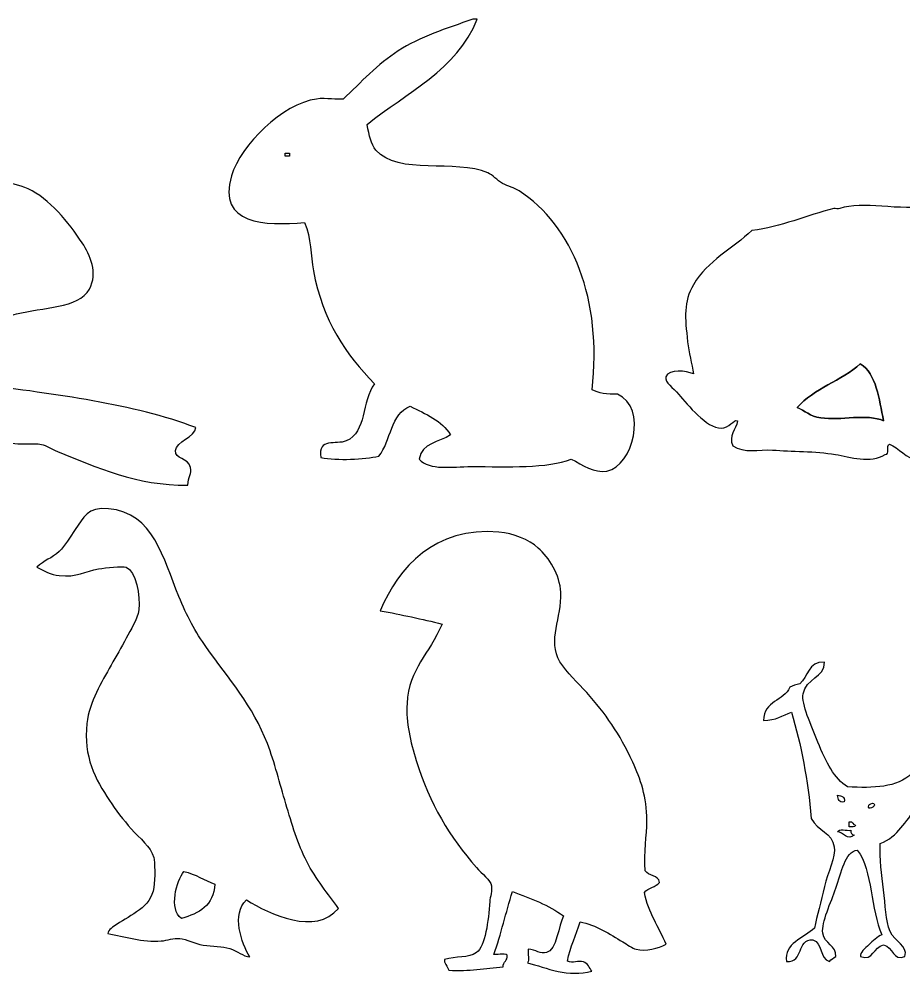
# Model space of a CAD drawing. Header units: centimetres. Extents: x -66 to 65, y -66 to 66.
# Drawn here: x -17.94 to -7.89, y 9.25 to 20.13 of the extents above; entities that cross this region are included whole.
import ezdxf

# ---------------------------------------------------------------- set-up
doc = ezdxf.new("R2010")
doc.units = ezdxf.units.CM
doc.header["$MEASUREMENT"] = 0
doc.layers.add('Layer 1', color=7, linetype='Continuous')

msp = doc.modelspace()

# ---------------------------------------------------------------- linework, layer by layer
at = {"layer": 'Layer 1'}
for points, knots in [([(-12.76981, 20.1269), (-12.75854, 20.1269), (-12.74729, 20.1269), (-12.736, 20.1269), (-12.736, 20.1269), (-12.96897, 19.54196), (-13.53957, 19.29804), (-13.98753, 18.9303), (-13.98753, 18.9303), (-13.95647, 18.80174), (-13.94758, 18.71236), (-13.88598, 18.63973), (-13.88598, 18.63973), (-13.63952, 18.34871), (-12.9778, 18.54093), (-12.61757, 18.38332), (-12.61757, 18.38332), (-12.56034, 18.35824), (-12.5133, 18.29926), (-12.44855, 18.2637), (-12.44855, 18.2637), (-12.38516, 18.22888), (-12.31787, 18.21335), (-12.26244, 18.17821), (-12.26244, 18.17821), (-11.65334, 17.79221), (-11.31404, 16.93596), (-11.43366, 15.92179), (-11.43366, 15.92179), (-11.36185, 15.88044), (-11.26009, 15.86946), (-11.14624, 15.87051), (-11.14624, 15.87051), (-10.79765, 15.71972), (-10.96778, 15.05319), (-11.26461, 14.99873), (-11.26461, 14.99873), (-11.4082, 14.97235), (-11.53994, 15.06855), (-11.67051, 15.13547), (-11.67051, 15.13547), (-11.9375, 15.02688), (-12.38724, 15.05004), (-12.80367, 15.05004), (-12.80367, 15.05004), (-13.02219, 15.05004), (-13.27672, 15.00093), (-13.39552, 15.13547), (-13.39552, 15.13547), (-13.36782, 15.31824), (-13.16676, 15.32578), (-13.0404, 15.409), (-13.0404, 15.409), (-13.13644, 15.57407), (-13.32377, 15.64681), (-13.49712, 15.73372), (-13.49712, 15.73372), (-13.72154, 15.65292), (-13.71408, 15.33764), (-13.8523, 15.1696), (-13.8523, 15.1696), (-14.02462, 15.12727), (-14.31961, 15.11798), (-14.51177, 15.15256), (-14.51177, 15.15256), (-14.54945, 15.38359), (-14.33524, 15.29239), (-14.22433, 15.34052), (-14.22433, 15.34052), (-13.98975, 15.44238), (-14.05277, 15.78671), (-13.90297, 15.9901), (-13.90297, 15.9901), (-14.22587, 16.318), (-14.49238, 16.70667), (-14.59634, 17.27219), (-14.59634, 17.27219), (-14.62828, 17.44562), (-14.62015, 17.63866), (-14.69786, 17.81914), (-14.69786, 17.81914), (-15.14035, 17.78157), (-15.69383, 17.79374), (-15.52646, 18.3491), (-15.52646, 18.3491), (-15.42031, 18.7019), (-14.94356, 19.16785), (-14.56258, 19.22093), (-14.56258, 19.22093), (-14.44463, 19.23731), (-14.32572, 19.20759), (-14.25812, 19.22093), (-14.25812, 19.22093), (-14.05563, 19.40921), (-13.86886, 19.61616), (-13.63235, 19.76796), (-13.63235, 19.76796), (-13.38901, 19.92406), (-13.08575, 20.02238), (-12.78672, 20.12687), (-12.78672, 20.12687), (-12.78111, 20.1269), (-12.77542, 20.1269), (-12.76981, 20.1269)], [0, 0, 0, 0, 0.03703704, 0.03703704, 0.03703704, 0.03703704, 0.07407407, 0.07407407, 0.07407407, 0.07407407, 0.11111111, 0.11111111, 0.11111111, 0.11111111, 0.14814815, 0.14814815, 0.14814815, 0.14814815, 0.18518519, 0.18518519, 0.18518519, 0.18518519, 0.22222222, 0.22222222, 0.22222222, 0.22222222, 0.25925926, 0.25925926, 0.25925926, 0.25925926, 0.2962963, 0.2962963, 0.2962963, 0.2962963, 0.33333333, 0.33333333, 0.33333333, 0.33333333, 0.37037037, 0.37037037, 0.37037037, 0.37037037, 0.40740741, 0.40740741, 0.40740741, 0.40740741, 0.44444444, 0.44444444, 0.44444444, 0.44444444, 0.48148148, 0.48148148, 0.48148148, 0.48148148, 0.51851852, 0.51851852, 0.51851852, 0.51851852, 0.55555556, 0.55555556, 0.55555556, 0.55555556, 0.59259259, 0.59259259, 0.59259259, 0.59259259, 0.62962963, 0.62962963, 0.62962963, 0.62962963, 0.66666667, 0.66666667, 0.66666667, 0.66666667, 0.7037037, 0.7037037, 0.7037037, 0.7037037, 0.74074074, 0.74074074, 0.74074074, 0.74074074, 0.77777778, 0.77777778, 0.77777778, 0.77777778, 0.81481481, 0.81481481, 0.81481481, 0.81481481, 0.85185185, 0.85185185, 0.85185185, 0.85185185, 0.88888889, 0.88888889, 0.88888889, 0.88888889, 0.92592593, 0.92592593, 0.92592593, 0.92592593, 1, 1, 1, 1]), ([(-10.59761, 16.06734), (-10.55702, 16.16254), (-10.36557, 16.13748), (-10.28207, 16.10057), (-10.28207, 16.10057), (-10.29993, 16.22053), (-10.3348, 16.34137), (-10.34851, 16.46591), (-10.34851, 16.46591), (-10.37899, 16.74261), (-10.3959, 16.91692), (-10.28207, 17.1135), (-10.28207, 17.1135), (-10.12393, 17.38684), (-9.83477, 17.52678), (-9.61789, 17.72792), (-9.61789, 17.72792), (-9.28901, 17.76737), (-8.99305, 17.90487), (-8.68796, 17.97697), (-8.68796, 17.97697), (-8.66817, 17.98171), (-8.641, 17.97014), (-8.62158, 17.97697), (-8.62158, 17.97697), (-8.36001, 18.06899), (-7.95496, 17.94498), (-7.57544, 18.0102), (-7.57544, 18.0102), (-7.52305, 18.09722), (-7.47236, 18.15953), (-7.40939, 18.24269), (-7.40939, 18.24269), (-7.36478, 18.30167), (-7.26345, 18.38721), (-7.25995, 18.47513), (-7.25995, 18.47513), (-7.25339, 18.64084), (-7.51361, 18.81933), (-7.54221, 19.02314), (-7.54221, 19.02314), (-7.5647, 19.18319), (-7.50427, 19.32781), (-7.47583, 19.47148), (-7.47583, 19.47148), (-7.4576, 19.5635), (-7.46678, 19.67254), (-7.39278, 19.75376), (-7.39278, 19.75376), (-7.20196, 19.78408), (-7.17217, 19.65338), (-7.09391, 19.57109), (-7.09391, 19.57109), (-7.00927, 19.6352), (-7.02517, 19.72968), (-6.91127, 19.73714), (-6.91127, 19.73714), (-6.71048, 19.75032), (-6.6801, 19.4588), (-6.6954, 19.23898), (-6.6954, 19.23898), (-6.71194, 19.00173), (-6.9522, 18.59705), (-6.77845, 18.37551), (-6.77845, 18.37551), (-6.67619, 18.24512), (-6.56991, 18.35022), (-6.42973, 18.19284), (-6.42973, 18.19284), (-6.3852, 17.94403), (-6.2323, 17.80356), (-6.24709, 17.49542), (-6.24709, 17.49542), (-6.31382, 17.41827), (-6.39298, 17.35352), (-6.47958, 17.29616), (-6.47958, 17.29616), (-6.6237, 17.30095), (-6.62063, 17.32712), (-6.74527, 17.29616), (-6.74527, 17.29616), (-6.84663, 17.08209), (-6.8628, 16.78274), (-7.07735, 16.68177), (-7.07735, 16.68177), (-7.10542, 16.62682), (-7.10876, 16.47735), (-7.19358, 16.53233), (-7.19358, 16.53233), (-7.1853, 16.36906), (-7.29677, 16.32556), (-7.3264, 16.20025), (-7.3264, 16.20025), (-7.31732, 16.1358), (-7.39813, 16.16125), (-7.40945, 16.1172), (-7.40945, 16.1172), (-7.46292, 15.84272), (-7.33148, 15.62325), (-7.22678, 15.45299), (-7.22678, 15.45299), (-7.01831, 15.45667), (-6.84657, 15.42367), (-6.77847, 15.28696), (-6.77847, 15.28696), (-6.85411, 15.11366), (-7.0974, 15.21878), (-7.29324, 15.20396), (-7.29324, 15.20396), (-7.45808, 15.19145), (-7.58965, 15.10326), (-7.72496, 15.12088), (-7.72496, 15.12088), (-7.87683, 15.14067), (-7.94832, 15.2628), (-8.05707, 15.30352), (-8.05707, 15.30352), (-8.09993, 15.29103), (-8.04495, 15.1807), (-8.10689, 15.18731), (-8.10689, 15.18731), (-8.2727, 15.08124), (-8.504, 15.15884), (-8.67148, 15.18731), (-8.67148, 15.18731), (-8.89484, 15.22525), (-9.17464, 15.22086), (-9.38548, 15.2371), (-9.38548, 15.2371), (-9.54026, 15.24901), (-9.7074, 15.19482), (-9.83384, 15.28692), (-9.83384, 15.28692), (-9.89176, 15.40281), (-9.7918, 15.46758), (-9.78405, 15.5692), (-9.78405, 15.5692), (-9.82323, 15.58793), (-9.88025, 15.48646), (-9.96669, 15.4862), (-9.96669, 15.4862), (-10.13576, 15.48562), (-10.34547, 15.7474), (-10.44823, 15.86813), (-10.44823, 15.86813), (-10.51365, 15.9451), (-10.60605, 16.00329), (-10.59761, 16.06734)], [0, 0, 0, 0, 0.02631579, 0.02631579, 0.02631579, 0.02631579, 0.05263158, 0.05263158, 0.05263158, 0.05263158, 0.07894737, 0.07894737, 0.07894737, 0.07894737, 0.10526316, 0.10526316, 0.10526316, 0.10526316, 0.13157895, 0.13157895, 0.13157895, 0.13157895, 0.15789474, 0.15789474, 0.15789474, 0.15789474, 0.18421053, 0.18421053, 0.18421053, 0.18421053, 0.21052632, 0.21052632, 0.21052632, 0.21052632, 0.23684211, 0.23684211, 0.23684211, 0.23684211, 0.26315789, 0.26315789, 0.26315789, 0.26315789, 0.28947368, 0.28947368, 0.28947368, 0.28947368, 0.31578947, 0.31578947, 0.31578947, 0.31578947, 0.34210526, 0.34210526, 0.34210526, 0.34210526, 0.36842105, 0.36842105, 0.36842105, 0.36842105, 0.39473684, 0.39473684, 0.39473684, 0.39473684, 0.42105263, 0.42105263, 0.42105263, 0.42105263, 0.44736842, 0.44736842, 0.44736842, 0.44736842, 0.47368421, 0.47368421, 0.47368421, 0.47368421, 0.5, 0.5, 0.5, 0.5, 0.52631579, 0.52631579, 0.52631579, 0.52631579, 0.55263158, 0.55263158, 0.55263158, 0.55263158, 0.57894737, 0.57894737, 0.57894737, 0.57894737, 0.60526316, 0.60526316, 0.60526316, 0.60526316, 0.63157895, 0.63157895, 0.63157895, 0.63157895, 0.65789474, 0.65789474, 0.65789474, 0.65789474, 0.68421053, 0.68421053, 0.68421053, 0.68421053, 0.71052632, 0.71052632, 0.71052632, 0.71052632, 0.73684211, 0.73684211, 0.73684211, 0.73684211, 0.76315789, 0.76315789, 0.76315789, 0.76315789, 0.78947368, 0.78947368, 0.78947368, 0.78947368, 0.81578947, 0.81578947, 0.81578947, 0.81578947, 0.84210526, 0.84210526, 0.84210526, 0.84210526, 0.86842105, 0.86842105, 0.86842105, 0.86842105, 0.89473684, 0.89473684, 0.89473684, 0.89473684, 0.92105263, 0.92105263, 0.92105263, 0.92105263, 0.94736842, 0.94736842, 0.94736842, 0.94736842, 1, 1, 1, 1]), ([(-23.72634, 18.30228), (-23.84231, 18.3508), (-23.95613, 18.4015), (-24.0486, 18.47347), (-24.0486, 18.47347), (-23.95904, 18.56557), (-23.9343, 18.74451), (-23.79682, 18.76554), (-23.79682, 18.76554), (-23.60841, 18.79435), (-23.53718, 18.61282), (-23.47456, 18.46341), (-23.47456, 18.46341), (-23.1922, 18.54038), (-23.02292, 18.70622), (-22.73939, 18.7454), (-22.73939, 18.7454), (-22.56924, 18.7689), (-22.36355, 18.74627), (-22.18548, 18.72521), (-22.18548, 18.72521), (-21.11939, 18.59932), (-20.44584, 18.11196), (-19.62749, 17.71813), (-19.62749, 17.71813), (-19.49353, 17.65368), (-19.30089, 17.55028), (-19.18434, 17.56708), (-19.18434, 17.56708), (-19.09925, 17.57933), (-19.00675, 17.70855), (-18.95275, 17.78862), (-18.95275, 17.78862), (-18.8834, 17.89146), (-18.83906, 17.98939), (-18.79162, 18.07061), (-18.79162, 18.07061), (-19.13351, 18.22365), (-19.497, 18.47669), (-19.7483, 18.78565), (-19.7483, 18.78565), (-19.8209, 18.87487), (-19.93703, 19.02605), (-19.94973, 19.13813), (-19.94973, 19.13813), (-19.96277, 19.25312), (-19.88872, 19.36273), (-19.9296, 19.49058), (-19.9296, 19.49058), (-19.7918, 19.50243), (-19.73135, 19.28643), (-19.62747, 19.32942), (-19.62747, 19.32942), (-19.55259, 19.36046), (-19.59482, 19.49314), (-19.55696, 19.59128), (-19.55696, 19.59128), (-19.49232, 19.58832), (-19.4252, 19.52545), (-19.36564, 19.48047), (-19.36564, 19.48047), (-19.3046, 19.43446), (-19.24073, 19.38781), (-19.18432, 19.3395), (-19.18432, 19.3395), (-19.07436, 19.24523), (-18.95093, 19.14154), (-18.86208, 19.01721), (-18.86208, 19.01721), (-18.72653, 18.8275), (-18.65753, 18.51606), (-18.45923, 18.39279), (-18.45923, 18.39279), (-18.28982, 18.28749), (-18.03963, 18.29421), (-17.83484, 18.20147), (-17.83484, 18.20147), (-17.59531, 18.09291), (-17.3728, 17.81941), (-17.2205, 17.58713), (-17.2205, 17.58713), (-17.1311, 17.45082), (-17.03746, 17.24963), (-17.13993, 17.06344), (-17.13993, 17.06344), (-17.26241, 16.84082), (-17.67317, 16.86058), (-17.96572, 16.78147), (-17.96572, 16.78147), (-18.03946, 16.76152), (-18.13029, 16.73882), (-18.16715, 16.71096), (-18.16715, 16.71096), (-18.24658, 16.65101), (-18.28042, 16.50067), (-18.30812, 16.37864), (-18.30812, 16.37864), (-18.33849, 16.24495), (-18.35926, 16.11617), (-18.37861, 15.98584), (-18.37861, 15.98584), (-17.51932, 15.86495), (-16.64048, 15.76359), (-15.9314, 15.49242), (-15.9314, 15.49242), (-15.93574, 15.38249), (-16.15677, 15.33526), (-16.16307, 15.23056), (-16.16307, 15.23056), (-16.16889, 15.13333), (-16.01903, 15.15171), (-15.99183, 15.03924), (-15.99183, 15.03924), (-15.97476, 14.96854), (-16.01731, 14.93534), (-16.02205, 14.83781), (-16.02205, 14.83781), (-16.60765, 14.83419), (-17.05427, 15.04059), (-17.5025, 15.2205), (-17.5025, 15.2205), (-17.56825, 15.24693), (-17.62781, 15.29128), (-17.68374, 15.30107), (-17.68374, 15.30107), (-17.78637, 15.31911), (-17.89345, 15.30139), (-17.98589, 15.31115), (-17.98589, 15.31115), (-18.50881, 15.36666), (-18.96413, 15.57155), (-19.40586, 15.73411), (-19.40586, 15.73411), (-19.54403, 15.78496), (-19.67634, 15.79385), (-19.72818, 15.93551), (-19.72818, 15.93551), (-20.09772, 16.10386), (-20.52312, 16.05865), (-21.02731, 16.08659), (-21.02731, 16.08659), (-21.33224, 16.1035), (-21.54719, 16.23949), (-21.77256, 16.35853), (-21.77256, 16.35853), (-21.85471, 16.40192), (-21.94742, 16.44584), (-22.04442, 16.48942), (-22.04442, 16.48942), (-22.1734, 16.54731), (-22.26643, 16.62015), (-22.43722, 16.59012), (-22.43722, 16.59012), (-22.65854, 16.5512), (-22.84354, 16.40208), (-23.03139, 16.2981), (-23.03139, 16.2981), (-23.15858, 16.22772), (-23.30526, 16.17957), (-23.50473, 16.16716), (-23.50473, 16.16716), (-23.83194, 16.14679), (-24.12068, 16.19669), (-24.39095, 16.17724), (-24.39095, 16.17724), (-24.65749, 16.15803), (-24.86342, 16.08318), (-25.06569, 15.94562), (-25.06569, 15.94562), (-25.24698, 15.82238), (-25.39216, 15.65453), (-25.54911, 15.51258), (-25.54911, 15.51258), (-25.71844, 15.35936), (-25.91101, 15.17989), (-26.14328, 15.15002), (-26.14328, 15.15002), (-26.28139, 15.13224), (-26.53526, 15.14949), (-26.54611, 15.27083), (-26.54611, 15.27083), (-26.55458, 15.36574), (-26.30452, 15.48919), (-26.24401, 15.53269), (-26.24401, 15.53269), (-26.06677, 15.66003), (-25.91614, 15.82876), (-25.74048, 16.01611), (-25.74048, 16.01611), (-25.57154, 16.19619), (-25.40414, 16.39134), (-25.26711, 16.54988), (-25.26711, 16.54988), (-25.2652, 16.55806), (-25.25703, 16.55991), (-25.25703, 16.56999), (-25.25703, 16.56999), (-25.68378, 16.34282), (-26.06065, 16.07104), (-26.51586, 15.83485), (-26.51586, 15.83485), (-26.61431, 15.78376), (-26.9548, 15.64927), (-26.99928, 15.81469), (-26.99928, 15.81469), (-27.01489, 15.87285), (-26.91866, 15.95497), (-26.87842, 15.99601), (-26.87842, 15.99601), (-26.5909, 16.28935), (-26.37307, 16.51319), (-26.02241, 16.75132), (-26.02241, 16.75132), (-25.8907, 16.84072), (-25.72147, 16.94301), (-25.59942, 16.97286), (-25.59942, 16.97286), (-25.27356, 17.05258), (-24.64904, 16.90185), (-24.34059, 17.02321), (-24.34059, 17.02321), (-24.06034, 17.13351), (-24.06098, 17.47663), (-23.95787, 17.76846), (-23.95787, 17.76846), (-23.89035, 17.95996), (-23.79574, 18.12339), (-23.72634, 18.30228)], [0, 0, 0, 0, 0.01724138, 0.01724138, 0.01724138, 0.01724138, 0.03448276, 0.03448276, 0.03448276, 0.03448276, 0.05172414, 0.05172414, 0.05172414, 0.05172414, 0.06896552, 0.06896552, 0.06896552, 0.06896552, 0.0862069, 0.0862069, 0.0862069, 0.0862069, 0.10344828, 0.10344828, 0.10344828, 0.10344828, 0.12068966, 0.12068966, 0.12068966, 0.12068966, 0.13793103, 0.13793103, 0.13793103, 0.13793103, 0.15517241, 0.15517241, 0.15517241, 0.15517241, 0.17241379, 0.17241379, 0.17241379, 0.17241379, 0.18965517, 0.18965517, 0.18965517, 0.18965517, 0.20689655, 0.20689655, 0.20689655, 0.20689655, 0.22413793, 0.22413793, 0.22413793, 0.22413793, 0.24137931, 0.24137931, 0.24137931, 0.24137931, 0.25862069, 0.25862069, 0.25862069, 0.25862069, 0.27586207, 0.27586207, 0.27586207, 0.27586207, 0.29310345, 0.29310345, 0.29310345, 0.29310345, 0.31034483, 0.31034483, 0.31034483, 0.31034483, 0.32758621, 0.32758621, 0.32758621, 0.32758621, 0.34482759, 0.34482759, 0.34482759, 0.34482759, 0.36206897, 0.36206897, 0.36206897, 0.36206897, 0.37931034, 0.37931034, 0.37931034, 0.37931034, 0.39655172, 0.39655172, 0.39655172, 0.39655172, 0.4137931, 0.4137931, 0.4137931, 0.4137931, 0.43103448, 0.43103448, 0.43103448, 0.43103448, 0.44827586, 0.44827586, 0.44827586, 0.44827586, 0.46551724, 0.46551724, 0.46551724, 0.46551724, 0.48275862, 0.48275862, 0.48275862, 0.48275862, 0.5, 0.5, 0.5, 0.5, 0.51724138, 0.51724138, 0.51724138, 0.51724138, 0.53448276, 0.53448276, 0.53448276, 0.53448276, 0.55172414, 0.55172414, 0.55172414, 0.55172414, 0.56896552, 0.56896552, 0.56896552, 0.56896552, 0.5862069, 0.5862069, 0.5862069, 0.5862069, 0.60344828, 0.60344828, 0.60344828, 0.60344828, 0.62068966, 0.62068966, 0.62068966, 0.62068966, 0.63793103, 0.63793103, 0.63793103, 0.63793103, 0.65517241, 0.65517241, 0.65517241, 0.65517241, 0.67241379, 0.67241379, 0.67241379, 0.67241379, 0.68965517, 0.68965517, 0.68965517, 0.68965517, 0.70689655, 0.70689655, 0.70689655, 0.70689655, 0.72413793, 0.72413793, 0.72413793, 0.72413793, 0.74137931, 0.74137931, 0.74137931, 0.74137931, 0.75862069, 0.75862069, 0.75862069, 0.75862069, 0.77586207, 0.77586207, 0.77586207, 0.77586207, 0.79310345, 0.79310345, 0.79310345, 0.79310345, 0.81034483, 0.81034483, 0.81034483, 0.81034483, 0.82758621, 0.82758621, 0.82758621, 0.82758621, 0.84482759, 0.84482759, 0.84482759, 0.84482759, 0.86206897, 0.86206897, 0.86206897, 0.86206897, 0.87931034, 0.87931034, 0.87931034, 0.87931034, 0.89655172, 0.89655172, 0.89655172, 0.89655172, 0.9137931, 0.9137931, 0.9137931, 0.9137931, 0.93103448, 0.93103448, 0.93103448, 0.93103448, 0.94827586, 0.94827586, 0.94827586, 0.94827586, 0.96551724, 0.96551724, 0.96551724, 0.96551724, 1, 1, 1, 1]), ([(-14.91764, 18.57136), (-14.90079, 18.57136), (-14.88388, 18.57136), (-14.86695, 18.57136), (-14.86695, 18.57136), (-14.86695, 18.58274), (-14.86695, 18.59417), (-14.86695, 18.60554), (-14.86695, 18.60554), (-14.88388, 18.60554), (-14.90079, 18.60554), (-14.91764, 18.60554), (-14.91764, 18.60554), (-14.91764, 18.59417), (-14.91764, 18.58274), (-14.91764, 18.57136)], [0, 0, 0, 0, 0.2, 0.2, 0.2, 0.2, 0.4, 0.4, 0.4, 0.4, 0.6, 0.6, 0.6, 0.6, 1, 1, 1, 1]), ([(-8.38905, 16.21683), (-8.5973, 16.02093), (-8.91898, 15.93859), (-9.10311, 15.71865), (-9.10311, 15.71865), (-9.01932, 15.68378), (-8.96201, 15.6207), (-8.83744, 15.60242), (-8.83744, 15.60242), (-8.61532, 15.56988), (-8.30949, 15.65243), (-8.12341, 15.56921), (-8.12341, 15.56921), (-8.17894, 15.8181), (-8.20159, 16.09986), (-8.38905, 16.21683)], [0, 0, 0, 0, 0.2, 0.2, 0.2, 0.2, 0.4, 0.4, 0.4, 0.4, 0.6, 0.6, 0.6, 0.6, 1, 1, 1, 1]), ([(-14.31164, 10.03635), (-14.56892, 9.72335), (-15.09359, 9.96944), (-15.35532, 10.13123), (-15.35532, 10.13123), (-15.52881, 9.97476), (-15.41572, 9.64008), (-15.31733, 9.48604), (-15.31733, 9.48604), (-15.39401, 9.49054), (-15.45899, 9.55512), (-15.54506, 9.58092), (-15.54506, 9.58092), (-15.6284, 9.60592), (-15.73969, 9.60243), (-15.84867, 9.61891), (-15.84867, 9.61891), (-15.94318, 9.63317), (-16.0361, 9.68691), (-16.11434, 9.69482), (-16.11434, 9.69482), (-16.18287, 9.70165), (-16.25261, 9.67204), (-16.32307, 9.66635), (-16.32307, 9.66635), (-16.53749, 9.64899), (-16.739, 9.71667), (-16.93032, 9.75173), (-16.93032, 9.75173), (-16.92561, 9.79401), (-16.86814, 9.82727), (-16.82594, 9.85611), (-16.82594, 9.85611), (-16.67306, 9.96065), (-16.43994, 10.0456), (-16.40851, 10.27354), (-16.40851, 10.27354), (-16.39393, 10.37908), (-16.39425, 10.56032), (-16.40851, 10.61512), (-16.40851, 10.61512), (-16.44121, 10.7408), (-16.56792, 10.82578), (-16.66468, 10.93767), (-16.66468, 10.93767), (-16.75342, 11.04041), (-16.84317, 11.1573), (-16.91132, 11.26028), (-16.91132, 11.26028), (-17.06827, 11.49721), (-17.21239, 11.76021), (-17.16754, 12.13317), (-17.16754, 12.13317), (-17.13685, 12.38831), (-17.00363, 12.59717), (-16.89237, 12.79733), (-16.89237, 12.79733), (-16.83832, 12.89462), (-16.77484, 12.99929), (-16.72161, 13.10094), (-16.72161, 13.10094), (-16.67269, 13.19436), (-16.59347, 13.32007), (-16.57926, 13.42349), (-16.57926, 13.42349), (-16.55844, 13.57533), (-16.61249, 13.87175), (-16.72161, 13.90741), (-16.72161, 13.90741), (-16.76619, 13.92196), (-16.95238, 13.90267), (-17.03469, 13.88841), (-17.03469, 13.88841), (-17.18368, 13.86264), (-17.28681, 13.79096), (-17.48062, 13.81253), (-17.48062, 13.81253), (-17.58264, 13.82385), (-17.65228, 13.86788), (-17.73682, 13.90741), (-17.73682, 13.90741), (-17.65252, 13.98956), (-17.56712, 14.00425), (-17.48062, 14.08767), (-17.48062, 14.08767), (-17.41305, 14.15286), (-17.35881, 14.25182), (-17.30036, 14.33434), (-17.30036, 14.33434), (-17.20363, 14.47108), (-17.16513, 14.5949), (-16.92084, 14.57157), (-16.92084, 14.57157), (-16.41049, 14.52281), (-16.30171, 14.00843), (-16.12384, 13.57536), (-16.12384, 13.57536), (-16.0343, 13.35726), (-15.93673, 13.17213), (-15.81076, 12.99658), (-15.81076, 12.99658), (-15.56412, 12.65281), (-15.27876, 12.32665), (-15.11816, 11.90546), (-15.11816, 11.90546), (-15.03505, 11.68763), (-14.98087, 11.45847), (-14.90938, 11.22236), (-14.90938, 11.22236), (-14.84125, 10.99707), (-14.77201, 10.75976), (-14.67221, 10.5677), (-14.67221, 10.5677), (-14.56741, 10.36607), (-14.42988, 10.19941), (-14.31164, 10.03635)], [0, 0, 0, 0, 0.03333333, 0.03333333, 0.03333333, 0.03333333, 0.06666667, 0.06666667, 0.06666667, 0.06666667, 0.1, 0.1, 0.1, 0.1, 0.13333333, 0.13333333, 0.13333333, 0.13333333, 0.16666667, 0.16666667, 0.16666667, 0.16666667, 0.2, 0.2, 0.2, 0.2, 0.23333333, 0.23333333, 0.23333333, 0.23333333, 0.26666667, 0.26666667, 0.26666667, 0.26666667, 0.3, 0.3, 0.3, 0.3, 0.33333333, 0.33333333, 0.33333333, 0.33333333, 0.36666667, 0.36666667, 0.36666667, 0.36666667, 0.4, 0.4, 0.4, 0.4, 0.43333333, 0.43333333, 0.43333333, 0.43333333, 0.46666667, 0.46666667, 0.46666667, 0.46666667, 0.5, 0.5, 0.5, 0.5, 0.53333333, 0.53333333, 0.53333333, 0.53333333, 0.56666667, 0.56666667, 0.56666667, 0.56666667, 0.6, 0.6, 0.6, 0.6, 0.63333333, 0.63333333, 0.63333333, 0.63333333, 0.66666667, 0.66666667, 0.66666667, 0.66666667, 0.7, 0.7, 0.7, 0.7, 0.73333333, 0.73333333, 0.73333333, 0.73333333, 0.76666667, 0.76666667, 0.76666667, 0.76666667, 0.8, 0.8, 0.8, 0.8, 0.83333333, 0.83333333, 0.83333333, 0.83333333, 0.86666667, 0.86666667, 0.86666667, 0.86666667, 0.9, 0.9, 0.9, 0.9, 0.93333333, 0.93333333, 0.93333333, 0.93333333, 1, 1, 1, 1]), ([(-10.82957, 10.46331), (-10.79536, 10.39944), (-10.6787, 10.41807), (-10.66828, 10.33049), (-10.66828, 10.33049), (-10.70881, 10.27617), (-10.79957, 10.27202), (-10.83904, 10.21661), (-10.83904, 10.21661), (-10.79358, 9.98372), (-10.67415, 9.82487), (-10.59237, 9.62836), (-10.59237, 9.62836), (-10.6828, 9.58066), (-10.81989, 9.54737), (-10.93392, 9.57147), (-10.93392, 9.57147), (-10.9762, 9.58036), (-11.03475, 9.62666), (-11.08571, 9.65685), (-11.08571, 9.65685), (-11.22872, 9.74144), (-11.39077, 9.84904), (-11.56961, 9.88452), (-11.56961, 9.88452), (-11.61062, 9.72945), (-11.68275, 9.60552), (-11.7119, 9.43859), (-11.7119, 9.43859), (-11.65361, 9.40904), (-11.58498, 9.44552), (-11.53164, 9.42909), (-11.53164, 9.42909), (-11.47976, 9.41316), (-11.46332, 9.35898), (-11.43676, 9.32476), (-11.43676, 9.32476), (-11.69761, 9.24787), (-11.95365, 9.36125), (-12.1673, 9.41964), (-12.1673, 9.41964), (-12.13999, 9.457), (-12.16539, 9.50449), (-12.15785, 9.57146), (-12.15785, 9.57146), (-12.07263, 9.56815), (-12.01783, 9.51566), (-11.94909, 9.53347), (-11.94909, 9.53347), (-11.83749, 9.56236), (-11.80997, 9.84436), (-11.7593, 9.95096), (-11.7593, 9.95096), (-11.92369, 10.07121), (-12.12831, 10.15125), (-12.33808, 10.22607), (-12.33808, 10.22607), (-12.40899, 9.99017), (-12.46725, 9.7417), (-12.54681, 9.51447), (-12.54681, 9.51447), (-12.5307, 9.50471), (-12.426, 9.52857), (-12.39504, 9.50497), (-12.39504, 9.50497), (-12.38922, 9.43909), (-12.44428, 9.43406), (-12.44248, 9.37215), (-12.44248, 9.37215), (-12.64621, 9.35768), (-12.827, 9.32027), (-13.0592, 9.33421), (-13.0592, 9.33421), (-13.07129, 9.37535), (-13.12035, 9.42123), (-13.10664, 9.45751), (-13.10664, 9.45751), (-12.97922, 9.49336), (-12.83528, 9.47116), (-12.74609, 9.53342), (-12.74609, 9.53342), (-12.64155, 9.60639), (-12.61105, 9.8969), (-12.59427, 10.1122), (-12.59427, 10.1122), (-12.59004, 10.16705), (-12.56514, 10.23928), (-12.57533, 10.29246), (-12.57533, 10.29246), (-12.58771, 10.35718), (-12.68212, 10.4292), (-12.74609, 10.50119), (-12.74609, 10.50119), (-13.04764, 10.84041), (-13.27803, 11.22353), (-13.42922, 11.71563), (-13.42922, 11.71563), (-13.49404, 11.92674), (-13.54712, 12.14124), (-13.53357, 12.36082), (-13.53357, 12.36082), (-13.50857, 12.7664), (-13.2823, 12.91266), (-13.13508, 13.26215), (-13.13508, 13.26215), (-13.36257, 13.3193), (-13.59717, 13.36933), (-13.83715, 13.41397), (-13.83715, 13.41397), (-13.6295, 13.90998), (-13.22027, 14.36864), (-12.48989, 14.30585), (-12.48989, 14.30585), (-12.32249, 14.2914), (-12.15585, 14.22227), (-12.04396, 14.12556), (-12.04396, 14.12556), (-11.92223, 14.02034), (-11.79832, 13.8192), (-11.78776, 13.62269), (-11.78776, 13.62269), (-11.77226, 13.33369), (-11.94296, 13.07492), (-11.79726, 12.83518), (-11.79726, 12.83518), (-11.72027, 12.7085), (-11.5948, 12.59748), (-11.49362, 12.48413), (-11.49362, 12.48413), (-11.28317, 12.24831), (-11.11916, 12.0178), (-10.97176, 11.69662), (-10.97176, 11.69662), (-10.8836, 11.5044), (-10.81089, 11.30303), (-10.81047, 11.03244), (-10.81047, 11.03244), (-10.81033, 10.85788), (-10.84661, 10.67939), (-10.82957, 10.46331)], [0, 0, 0, 0, 0.02777778, 0.02777778, 0.02777778, 0.02777778, 0.05555556, 0.05555556, 0.05555556, 0.05555556, 0.08333333, 0.08333333, 0.08333333, 0.08333333, 0.11111111, 0.11111111, 0.11111111, 0.11111111, 0.13888889, 0.13888889, 0.13888889, 0.13888889, 0.16666667, 0.16666667, 0.16666667, 0.16666667, 0.19444444, 0.19444444, 0.19444444, 0.19444444, 0.22222222, 0.22222222, 0.22222222, 0.22222222, 0.25, 0.25, 0.25, 0.25, 0.27777778, 0.27777778, 0.27777778, 0.27777778, 0.30555556, 0.30555556, 0.30555556, 0.30555556, 0.33333333, 0.33333333, 0.33333333, 0.33333333, 0.36111111, 0.36111111, 0.36111111, 0.36111111, 0.38888889, 0.38888889, 0.38888889, 0.38888889, 0.41666667, 0.41666667, 0.41666667, 0.41666667, 0.44444444, 0.44444444, 0.44444444, 0.44444444, 0.47222222, 0.47222222, 0.47222222, 0.47222222, 0.5, 0.5, 0.5, 0.5, 0.52777778, 0.52777778, 0.52777778, 0.52777778, 0.55555556, 0.55555556, 0.55555556, 0.55555556, 0.58333333, 0.58333333, 0.58333333, 0.58333333, 0.61111111, 0.61111111, 0.61111111, 0.61111111, 0.63888889, 0.63888889, 0.63888889, 0.63888889, 0.66666667, 0.66666667, 0.66666667, 0.66666667, 0.69444444, 0.69444444, 0.69444444, 0.69444444, 0.72222222, 0.72222222, 0.72222222, 0.72222222, 0.75, 0.75, 0.75, 0.75, 0.77777778, 0.77777778, 0.77777778, 0.77777778, 0.80555556, 0.80555556, 0.80555556, 0.80555556, 0.83333333, 0.83333333, 0.83333333, 0.83333333, 0.86111111, 0.86111111, 0.86111111, 0.86111111, 0.88888889, 0.88888889, 0.88888889, 0.88888889, 0.91666667, 0.91666667, 0.91666667, 0.91666667, 0.94444444, 0.94444444, 0.94444444, 0.94444444, 1, 1, 1, 1]), ([(-6.89246, 14.43111), (-6.78417, 14.45254), (-6.76832, 14.38071), (-6.72456, 14.33684), (-6.72456, 14.33684), (-6.48564, 14.4059), (-6.46395, 14.18373), (-6.23955, 14.18595), (-6.23955, 14.18595), (-6.20806, 14.13608), (-6.19645, 14.06625), (-6.16496, 14.0163), (-6.16496, 14.0163), (-6.07976, 14.00677), (-6.05913, 14.04903), (-5.99703, 14.0163), (-5.99703, 14.0163), (-5.95083, 13.91851), (-5.92017, 13.80487), (-5.73578, 13.84662), (-5.73578, 13.84662), (-5.79724, 13.70729), (-5.96308, 13.73862), (-6.07154, 13.65802), (-6.07154, 13.65802), (-6.21465, 13.55163), (-6.31633, 13.37888), (-6.44471, 13.22431), (-6.44471, 13.22431), (-6.56338, 13.08138), (-6.69098, 12.94258), (-6.81793, 12.80939), (-6.81793, 12.80939), (-7.09368, 12.51994), (-7.28005, 12.17608), (-7.48947, 11.90438), (-7.48947, 11.90438), (-7.25261, 12.11869), (-7.05489, 12.39661), (-6.81793, 12.65863), (-6.81793, 12.65863), (-6.52885, 12.97817), (-6.24826, 13.31562), (-5.88504, 13.56372), (-5.88504, 13.56372), (-5.87422, 13.62823), (-5.82262, 13.65146), (-5.82908, 13.73345), (-5.82908, 13.73345), (-5.69904, 13.719), (-5.71721, 13.54594), (-5.54931, 13.62034), (-5.54931, 13.62034), (-5.54912, 13.54231), (-5.59649, 13.44135), (-5.54931, 13.37518), (-5.54931, 13.37518), (-5.52283, 13.27207), (-5.40043, 13.3737), (-5.38146, 13.28088), (-5.38146, 13.28088), (-5.39392, 13.15663), (-5.55537, 13.18722), (-5.6612, 13.20547), (-5.6612, 13.20547), (-5.73637, 13.18711), (-5.76619, 13.12303), (-5.81045, 13.07342), (-5.81045, 13.07342), (-6.3647, 12.83535), (-6.64579, 12.32132), (-7.04172, 11.92314), (-7.04172, 11.92314), (-6.50972, 12.22781), (-6.09777, 12.65365), (-5.56796, 12.96028), (-5.56796, 12.96028), (-5.54573, 13.01333), (-5.52597, 13.06876), (-5.51195, 13.12998), (-5.51195, 13.12998), (-5.41919, 13.07923), (-5.34947, 13.0051), (-5.30677, 12.90376), (-5.30677, 12.90376), (-5.3345, 12.84381), (-5.41927, 12.8414), (-5.51195, 12.84714), (-5.51195, 12.84714), (-6.13213, 12.48717), (-6.70078, 12.07506), (-7.2469, 11.64043), (-7.2469, 11.64043), (-7.07582, 11.71327), (-6.91606, 11.81887), (-6.76184, 11.92316), (-6.76184, 11.92316), (-6.46037, 12.12723), (-6.13385, 12.29331), (-5.81045, 12.48889), (-5.81045, 12.48889), (-5.65472, 12.58303), (-5.52758, 12.71524), (-5.36264, 12.79057), (-5.36264, 12.79057), (-5.33859, 12.73334), (-5.28813, 12.7026), (-5.30676, 12.60205), (-5.30676, 12.60205), (-5.85828, 12.44986), (-6.29744, 12.10987), (-6.74313, 11.82894), (-6.74313, 11.82894), (-7.10794, 11.5991), (-7.47341, 11.47265), (-7.75061, 11.16891), (-7.75061, 11.16891), (-7.87515, 11.03257), (-7.95833, 10.84974), (-8.16103, 10.77296), (-8.16103, 10.77296), (-8.17034, 10.59958), (-8.14576, 10.41585), (-8.12372, 10.24501), (-8.12372, 10.24501), (-8.10229, 10.07917), (-8.10205, 9.8919), (-8.04911, 9.77371), (-8.04911, 9.77371), (-7.99725, 9.6575), (-7.84588, 9.6138), (-7.88123, 9.49076), (-7.88123, 9.49076), (-8.01686, 9.43178), (-8.0167, 9.59847), (-8.12375, 9.62276), (-8.12375, 9.62276), (-8.2398, 9.60273), (-8.2422, 9.42877), (-8.38503, 9.49076), (-8.38503, 9.49076), (-8.39953, 9.52936), (-8.33137, 9.58445), (-8.29168, 9.62276), (-8.29168, 9.62276), (-8.2444, 9.66848), (-8.19439, 9.71391), (-8.14243, 9.73592), (-8.14243, 9.73592), (-8.2735, 10.01828), (-8.24467, 10.46236), (-8.42231, 10.69755), (-8.42231, 10.69755), (-8.56339, 10.67617), (-8.60215, 10.44635), (-8.66483, 10.26387), (-8.66483, 10.26387), (-8.71851, 10.10745), (-8.83099, 9.87919), (-8.81419, 9.75481), (-8.81419, 9.75481), (-8.79808, 9.63728), (-8.65568, 9.60913), (-8.66483, 9.49076), (-8.66483, 9.49076), (-8.68967, 9.47192), (-8.72113, 9.45967), (-8.73944, 9.43414), (-8.73944, 9.43414), (-8.85144, 9.46555), (-8.81614, 9.64578), (-8.92592, 9.67938), (-8.92592, 9.67938), (-9.11393, 9.68705), (-9.02863, 9.41863), (-9.22453, 9.43414), (-9.22453, 9.43414), (-9.26395, 9.63319), (-9.02157, 9.70536), (-8.90743, 9.8113), (-8.90743, 9.8113), (-8.87938, 9.95015), (-8.83681, 10.11544), (-8.79543, 10.28276), (-8.79543, 10.28276), (-8.75598, 10.44212), (-8.66766, 10.62693), (-8.68351, 10.7353), (-8.68351, 10.7353), (-8.70658, 10.89336), (-8.87152, 10.91535), (-8.94457, 11.05571), (-8.94457, 11.05571), (-8.98241, 11.49532), (-9.06085, 11.89372), (-9.16851, 12.26263), (-9.16851, 12.26263), (-9.27284, 12.22977), (-9.34702, 12.16651), (-9.48567, 12.16833), (-9.48567, 12.16833), (-9.48363, 12.39251), (-9.25527, 12.38807), (-9.18725, 12.54547), (-9.18725, 12.54547), (-9.1523, 12.56052), (-9.11891, 12.57693), (-9.0752, 12.58309), (-9.0752, 12.58309), (-8.97984, 12.66268), (-8.98328, 12.84222), (-8.79543, 12.82831), (-8.79543, 12.82831), (-8.78527, 12.66006), (-9.01197, 12.64509), (-9.03795, 12.47006), (-9.03795, 12.47006), (-9.05488, 12.356), (-8.95003, 12.11732), (-8.87002, 11.92317), (-8.87002, 11.92317), (-8.77488, 11.69243), (-8.68415, 11.5091), (-8.53416, 11.41414), (-8.53416, 11.41414), (-8.2391, 11.40014), (-7.96853, 11.4048), (-7.80666, 11.56493), (-7.80666, 11.56493), (-7.71017, 12.0764), (-7.64312, 12.58667), (-7.47093, 13.03567), (-7.47093, 13.03567), (-7.30183, 13.47628), (-7.1715, 13.92575), (-6.8739, 14.24251), (-6.8739, 14.24251), (-6.88968, 14.29421), (-6.93434, 14.37935), (-6.89246, 14.43111)], [0, 0, 0, 0, 0.01639344, 0.01639344, 0.01639344, 0.01639344, 0.03278689, 0.03278689, 0.03278689, 0.03278689, 0.04918033, 0.04918033, 0.04918033, 0.04918033, 0.06557377, 0.06557377, 0.06557377, 0.06557377, 0.08196721, 0.08196721, 0.08196721, 0.08196721, 0.09836066, 0.09836066, 0.09836066, 0.09836066, 0.1147541, 0.1147541, 0.1147541, 0.1147541, 0.13114754, 0.13114754, 0.13114754, 0.13114754, 0.14754098, 0.14754098, 0.14754098, 0.14754098, 0.16393443, 0.16393443, 0.16393443, 0.16393443, 0.18032787, 0.18032787, 0.18032787, 0.18032787, 0.19672131, 0.19672131, 0.19672131, 0.19672131, 0.21311475, 0.21311475, 0.21311475, 0.21311475, 0.2295082, 0.2295082, 0.2295082, 0.2295082, 0.24590164, 0.24590164, 0.24590164, 0.24590164, 0.26229508, 0.26229508, 0.26229508, 0.26229508, 0.27868852, 0.27868852, 0.27868852, 0.27868852, 0.29508197, 0.29508197, 0.29508197, 0.29508197, 0.31147541, 0.31147541, 0.31147541, 0.31147541, 0.32786885, 0.32786885, 0.32786885, 0.32786885, 0.3442623, 0.3442623, 0.3442623, 0.3442623, 0.36065574, 0.36065574, 0.36065574, 0.36065574, 0.37704918, 0.37704918, 0.37704918, 0.37704918, 0.39344262, 0.39344262, 0.39344262, 0.39344262, 0.40983607, 0.40983607, 0.40983607, 0.40983607, 0.42622951, 0.42622951, 0.42622951, 0.42622951, 0.44262295, 0.44262295, 0.44262295, 0.44262295, 0.45901639, 0.45901639, 0.45901639, 0.45901639, 0.47540984, 0.47540984, 0.47540984, 0.47540984, 0.49180328, 0.49180328, 0.49180328, 0.49180328, 0.50819672, 0.50819672, 0.50819672, 0.50819672, 0.52459016, 0.52459016, 0.52459016, 0.52459016, 0.54098361, 0.54098361, 0.54098361, 0.54098361, 0.55737705, 0.55737705, 0.55737705, 0.55737705, 0.57377049, 0.57377049, 0.57377049, 0.57377049, 0.59016393, 0.59016393, 0.59016393, 0.59016393, 0.60655738, 0.60655738, 0.60655738, 0.60655738, 0.62295082, 0.62295082, 0.62295082, 0.62295082, 0.63934426, 0.63934426, 0.63934426, 0.63934426, 0.6557377, 0.6557377, 0.6557377, 0.6557377, 0.67213115, 0.67213115, 0.67213115, 0.67213115, 0.68852459, 0.68852459, 0.68852459, 0.68852459, 0.70491803, 0.70491803, 0.70491803, 0.70491803, 0.72131148, 0.72131148, 0.72131148, 0.72131148, 0.73770492, 0.73770492, 0.73770492, 0.73770492, 0.75409836, 0.75409836, 0.75409836, 0.75409836, 0.7704918, 0.7704918, 0.7704918, 0.7704918, 0.78688525, 0.78688525, 0.78688525, 0.78688525, 0.80327869, 0.80327869, 0.80327869, 0.80327869, 0.81967213, 0.81967213, 0.81967213, 0.81967213, 0.83606557, 0.83606557, 0.83606557, 0.83606557, 0.85245902, 0.85245902, 0.85245902, 0.85245902, 0.86885246, 0.86885246, 0.86885246, 0.86885246, 0.8852459, 0.8852459, 0.8852459, 0.8852459, 0.90163934, 0.90163934, 0.90163934, 0.90163934, 0.91803279, 0.91803279, 0.91803279, 0.91803279, 0.93442623, 0.93442623, 0.93442623, 0.93442623, 0.95081967, 0.95081967, 0.95081967, 0.95081967, 0.96721311, 0.96721311, 0.96721311, 0.96721311, 1, 1, 1, 1]), ([(-8.57156, 11.24436), (-8.55865, 11.30767), (-8.60281, 11.31328), (-8.64617, 11.31982), (-8.64617, 11.31982), (-8.63977, 11.27595), (-8.63403, 11.23142), (-8.57156, 11.24436)], [0, 0, 0, 0, 0.33333333, 0.33333333, 0.33333333, 0.33333333, 1, 1, 1, 1]), ([(-8.23575, 11.22547), (-8.25215, 11.24), (-8.28893, 11.21391), (-8.29166, 11.20663), (-8.29166, 11.20663), (-8.31846, 11.13466), (-8.19881, 11.19311), (-8.23575, 11.22547)], [0, 0, 0, 0, 0.33333333, 0.33333333, 0.33333333, 0.33333333, 1, 1, 1, 1]), ([(-8.51563, 10.96149), (-8.48766, 10.9648), (-8.44671, 10.95472), (-8.44086, 10.98033), (-8.44086, 10.98033), (-8.47801, 10.98065), (-8.46473, 11.03179), (-8.51563, 11.01814), (-8.51563, 11.01814), (-8.51563, 10.99925), (-8.51563, 10.98036), (-8.51563, 10.96149)], [0, 0, 0, 0, 0.25, 0.25, 0.25, 0.25, 0.5, 0.5, 0.5, 0.5, 1, 1, 1, 1]), ([(-8.45959, 10.8673), (-8.48298, 10.875), (-8.49772, 10.89162), (-8.49695, 10.92379), (-8.49695, 10.92379), (-8.54145, 10.91236), (-8.63221, 10.94747), (-8.64615, 10.90495), (-8.64615, 10.90495), (-8.58863, 10.89937), (-8.52473, 10.80266), (-8.45959, 10.8673)], [0, 0, 0, 0, 0.25, 0.25, 0.25, 0.25, 0.5, 0.5, 0.5, 0.5, 1, 1, 1, 1]), ([(-16.06689, 10.45381), (-16.15119, 10.35168), (-16.23974, 10.02415), (-16.09533, 9.9225), (-16.09533, 9.9225), (-15.8916, 9.97494), (-15.73095, 10.0704), (-15.71584, 10.31152), (-15.71584, 10.31152), (-15.83993, 10.35184), (-15.92997, 10.42627), (-16.06689, 10.45381)], [0, 0, 0, 0, 0.25, 0.25, 0.25, 0.25, 0.5, 0.5, 0.5, 0.5, 1, 1, 1, 1])]:
    msp.add_open_spline(points, degree=3, knots=knots, dxfattribs=at)
at = {"layer": 'Layer 1', "color": 7}
msp.add_open_spline([(-8.12338, 15.56921), (-8.30946, 15.65242), (-8.61532, 15.56985), (-8.83741, 15.60242), (-8.83741, 15.60242), (-8.96198, 15.6207), (-9.01928, 15.68378), (-9.10308, 15.71865), (-9.10308, 15.71865), (-8.91896, 15.9386), (-8.59728, 16.02094), (-8.38902, 16.21683), (-8.38902, 16.21683), (-8.20159, 16.09986), (-8.17894, 15.8181), (-8.12338, 15.56921)], degree=3, knots=[0, 0, 0, 0, 0.2, 0.2, 0.2, 0.2, 0.4, 0.4, 0.4, 0.4, 0.6, 0.6, 0.6, 0.6, 1, 1, 1, 1], dxfattribs=at)

doc.saveas('drawing.dxf')
